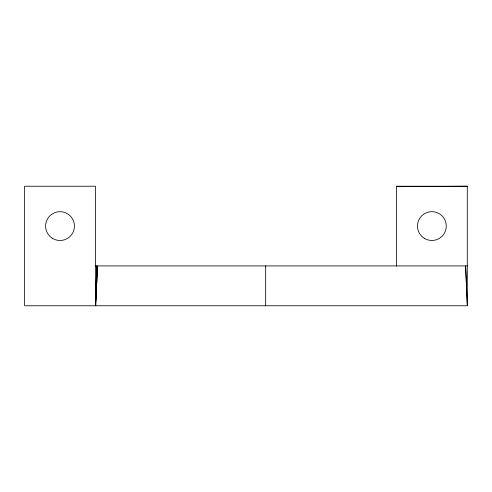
<?xml version="1.0" encoding="UTF-8"?>
<svg xmlns="http://www.w3.org/2000/svg" width="492" height="492" viewBox="0 0 492 492"><rect width="100%" height="100%" fill="white"/><g stroke="black" fill="none" stroke-linecap="round" stroke-linejoin="round"><path stroke-width="0.74" d="M95.792 305.766L96.623 265.92L95.688 301.934M95.706 303.466L97.637 265.92L95.688 301.166M396.472 186.696L467.289 186.234L467.289 305.766L465.61 265.92L467.4 305.766L24.6 305.766L24.6 186.234L95.43 186.234L95.43 305.766M467.289 186.234L396.472 186.234L396.472 266.172M95.43 265.92L467.289 265.92M265.68 265.92L265.68 305.766M424.405 238.38A14.397 14.397 0 0 0 446.275 226.394A14.397 14.397 0 0 0 424.959 213.448A14.397 14.397 0 0 0 424.405 238.38M52.201 238.177A14.397 14.397 0 0 0 74.397 226.8A14.397 14.397 0 0 0 53.45 213.264A14.397 14.397 0 0 0 52.201 238.177"/></g></svg>
